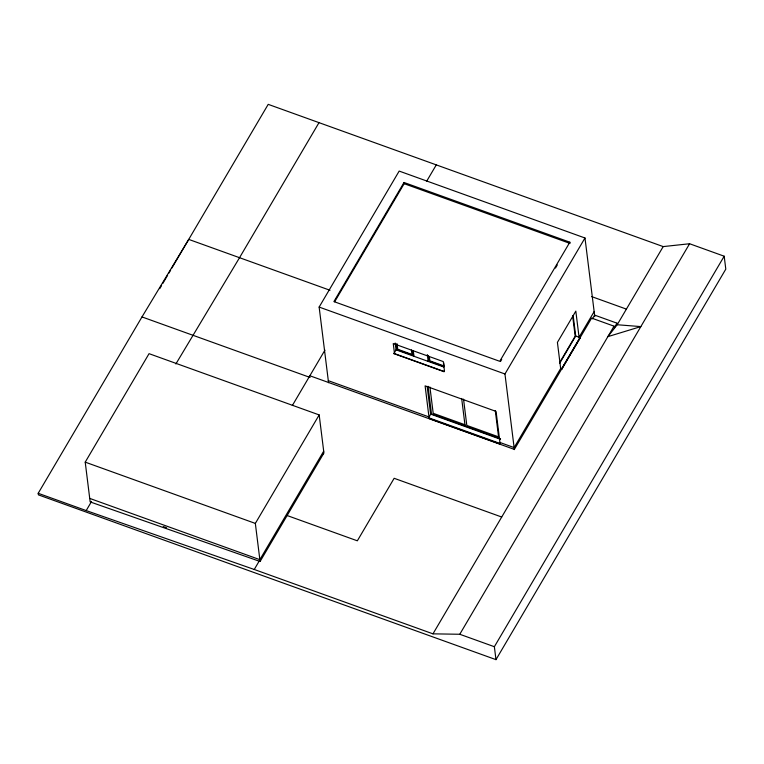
<?xml version="1.0" encoding="UTF-8"?>
<svg xmlns="http://www.w3.org/2000/svg" width="764" height="764" viewBox="0 0 764 764"><rect width="100%" height="100%" fill="white"/><g stroke="black" fill="none" stroke-linecap="round" stroke-linejoin="round"><path stroke-width="1.15" d="M171.833 268.126L268.212 104.353L663.19 246.591L689.596 243.745L724.186 256.207L725.8 269.138L495.979 659.647L38.391 494.862L38.2 493.296L141.989 316.926L188.737 239.399L330 290.272M159.752 288.649L161.567 285.574M162.77 283.52L167.602 275.307M168.815 273.254L170.62 270.179M85.215 462.144L149.056 353.665L319.18 414.928L323.926 453.004L260.085 561.483L90.162 501.91L85.215 462.144L255.338 523.416L260.085 561.483M38.2 493.296L86.198 510.572L91.556 501.461M175.873 363.97L239.533 257.697L319.008 122.641M328.558 382.707L319.142 307.071L399.171 171.079L584.985 237.996L594.784 316.678M404.003 182.481L333.906 301.589L499.742 361.305L569.839 242.198L404.003 182.481L404.156 183.685L334.661 301.77M292.335 405.541L324.939 350.132M426.637 181.278L436.292 164.881M255.338 523.416L319.18 414.928M323.697 451.19L259.856 559.668L89.732 498.405M86.198 510.572L254.25 569.476L259.149 561.148M393.947 353.656L394.415 352.873L393.25 343.571L443.301 361.592L444.457 370.903L443.999 371.686L393.947 353.656L396.038 349.826L395.189 343.026M443.999 371.686L444.428 370.655M428.585 418.309L429.043 417.526L425.099 385.858L496.065 411.414L500.009 443.082L499.541 443.865L428.585 418.309L430.619 414.107L427.181 386.498M500.496 361.487L501.7 359.433M555.485 268.049L557.3 264.974M514.373 449.624L504.956 373.988L584.985 237.996M499.541 443.865L499.933 442.48L514.124 447.589L560.671 368.496L561.683 369.442L560.747 369.098L557.414 342.387L575.817 311.129L579.141 337.841L580.077 338.175L561.683 369.442M559.506 362.833L575.168 336.198L572.637 315.828M559.687 363.253L575.712 336.026L573.162 315.589M579.064 337.239L594.153 311.597M561.607 368.831L580 337.573L575.712 336.026M592.386 318.855L594.593 315.102L617.006 323.172L617.197 324.748L607.867 336.647L640.843 326.591L617.197 324.748L663.19 246.591M254.25 569.476L432.968 633.843L614.036 326.171L591.622 318.101L514.353 449.404L309.859 375.764M617.006 323.172L614.246 327.861L614.036 326.171M432.968 633.843L459.775 634.263L689.596 243.745M495.979 659.647L494.365 646.716L724.186 256.207M163.257 526.597L166.619 527.771M404.156 183.685L569.992 243.41L569.839 242.198M591.689 296.613L626.394 309.114M319.142 307.071L504.956 373.988M444.008 366.519L429.015 361.124L428.317 355.508M396.038 349.826L443.865 367.045M393.918 353.417L443.97 371.438M464.942 424.736L433.198 413.305L429.922 387.014M500.573 438.727L431.479 413.84L428.05 386.288M430.619 414.107L500.477 439.271M328.31 380.673L428.967 416.924M428.508 417.707L499.475 443.263M141.989 316.926L310.069 377.454M501.709 517.027L394.148 478.293L357.342 540.816L287.13 515.528M322.532 453.453L323.468 453.787M459.775 634.263L494.365 646.716M580 337.573L580.077 338.175M495.282 410.554L498.558 436.846L466.814 425.414L463.538 399.123M461.666 398.445L465.095 425.949M443.655 362.642L444.065 365.966L429.874 360.856L429.32 356.425M427.315 354.591L428.155 361.391M413.257 350.609L413.964 356.282M412.398 350.848L412.952 355.336L396.898 349.549L396.191 343.943M411.395 349.969L411.949 354.401L397.757 349.282L397.06 343.743"/></g></svg>
